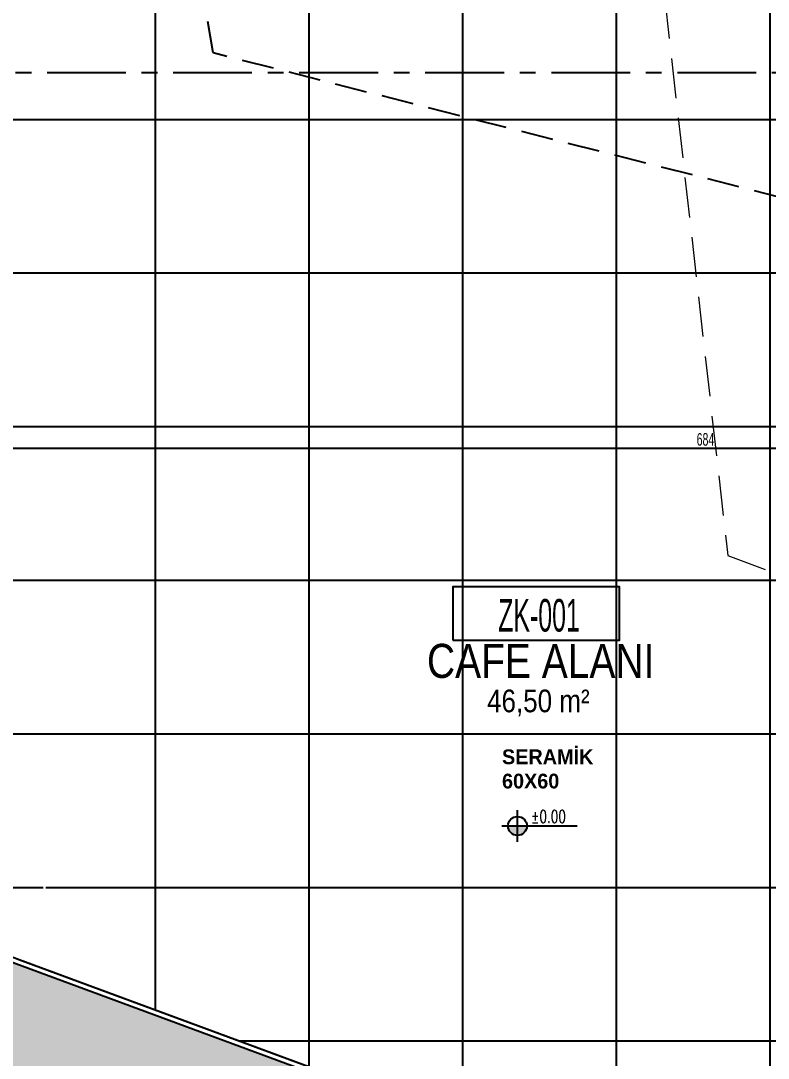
# Model space of a CAD drawing. Header units: millimetres. Extents: x 933584 to 974011, y 4545988 to 4553664.
# Drawn here: x 948754.3 to 949050.7, y 4550448.3 to 4550860.1 of the extents above; entities that cross this region are included whole.
import ezdxf
from ezdxf.enums import TextEntityAlignment as Align

# ---------------------------------------------------------------- set-up
doc = ezdxf.new("R2010")
doc.units = ezdxf.units.MM
doc.set_wipeout_variables(frame=1)
doc.header["$PDMODE"] = 35
for name, pattern in [('568_AVN_KES_01$0$HIDDEN', [0.375, 0.25, -0.125]), ('CENTER', [2, 1.25, -0.25, 0.25, -0.25]), ('DOT2', [3.175, 0, -3.175]), ('HIDDEN', [9.525, 6.35, -3.175]), ('HIDDEN2', [4.7625, 3.175, -1.5875])]:
    doc.linetypes.add(name, pattern=pattern)
doc.layers.get('0').update_dxf_attribs({"color": 255})
doc.layers.get('Defpoints').update_dxf_attribs({"color": 8})
for name, color, linetype in [('0-DMS-50', 143, 'Continuous'), ('0-HSL-HTC_200', 1, 'Continuous'), ('0-HSL-SLD', 252, 'Continuous'), ('0-LNS-SPL', 13, '568_AVN_KES_01$0$HIDDEN'), ('0-TXT-PBX', 6, 'Continuous'), ('0-TXT-PLV_50', 3, 'Continuous'), ('0-TXT-PTX_50', 8, 'Continuous'), ('0-TXT-XBX_20', 3, 'Continuous'), ('2-SPS-RCN', 2, 'Continuous'), ('8-KBT-KEQ', 4, 'Continuous')]:
    doc.layers.add(name, color=color, linetype=linetype)
doc.layers.add('mimariKIRIS', color=251, linetype='HIDDEN2', lineweight=0)
doc.styles.add('Century Gothic_B_3', font='GOTHICB.TTF', dxfattribs={"height": 4})
doc.styles.add('dim_romans_50', font='swissl.ttf', dxfattribs={"width": 0.6, "height": 5})
doc.styles.add('MAHAL YAZISI', font='ARIALN.TTF', dxfattribs={"width": 0.8})
doc.styles.get("Standard").update_dxf_attribs({"font": 'times.ttf'})
doc.styles.add('T_General', font='simplxtw.shx', dxfattribs={"width": 0.7, "height": 200})
doc.dimstyles.new('ONK_dim 1_50', dxfattribs={"dimscale": 5, "dimtxt": 4, "dimasz": 0.5, "dimexe": 0.5, "dimexo": 0.5, "dimgap": 0.2, "dimtad": 1, "dimdec": 1, "dimrnd": 0.5, "dimzin": 9, "dimtxsty": 'dim_romans_50', "dimblk": 'OBLIQUE', "dimcen": 1, "dimclre": 256, "dimclrt": 256, "dimazin": 2, "dimtfac": 1, "dimtdec": 1, "dimtix": 1, "dimtmove": 2, "dimatfit": 3, "dimldrblk": 'OBLIQUE', "dimfxl": 3, "dimfxlon": 1, "dimarcsym": 0})

# ---------------------------------------------------------------- blocks, each defined once
blk = doc.blocks.new('PLV-FNS')
h = blk.add_hatch(color=8)
edge = h.paths.add_edge_path()
edge.add_arc((0, 0), 150, 180, 0)
edge.add_line((150, 0), (-150, 0))
for p, q in [((0, -250), (0, 250)), ((-250, 0), (950, 0))]:
    blk.add_line(p, q)
blk.add_circle((0, 0), 150)
at = {"color": 8, "style": 'T_General', "width": 0.7}
for tag, p in [('INCE', (217, 50)), ('KABA', (217, -250))]:
    blk.add_attdef(tag, p, '', height=200, dxfattribs=at)
blk = doc.blocks.new('fdvd-flatten-1')
at = {"layer": '2-SPS-RCN'}
blk.add_lwpolyline([(934652.94, 4550373.38), (934659.71, 4550423.91), (934030.31, 4550656.51), (934013, 4550609.59)], close=True, dxfattribs=at)
blk = doc.blocks.new('asdvdsv')
at = {"layer": '0-HSL-HTC_200'}
h = blk.add_hatch(dxfattribs=at)
h.set_pattern_fill('ANSI33', color=256)
h.set_pattern_definition([(45, (935301.9395, 4553293.885), (-4.490128, 4.490128), []), (45, (935306.4297, 4553293.885), (-4.490128, 4.490128), [3.175, -1.5875])])
h.paths.add_polyline_path([(939752.94, 4550210.64), (939759.71, 4550261.17), (939130.31, 4550493.76), (939113, 4550446.85)])
blk.add_blockref('fdvd-flatten-1', (5100, -162.74))
blk = doc.blocks.new('MAHAL_KODU')
at = {"layer": '0-TXT-PTX_50'}
for tag, height, p in [('MEKAN_ADI', 0.3, (0, -0.65)), ('ALAN', 0.2, (0, -0.95))]:
    blk.add_attdef(tag, text='', height=height, dxfattribs=at).set_placement(p, align=Align.MIDDLE_CENTER)
at = {"linetype": 'DOT2', "ltscale": 10000}
blk.add_wipeout([(-0.7483, 0.0489), (0.7207, 0.0489), (0.722, -0.4231), (-0.7515, -0.4251)], dxfattribs=at)
at = {"layer": '0-TXT-PBX'}
blk.add_lwpolyline([(-0.7483, -0.4219), (0.7207, -0.4219), (0.7207, 0.0489), (-0.7483, 0.0489)], close=True, dxfattribs=at)
at = {"layer": '0-TXT-PTX_50'}
blk.add_attdef('MAHAL_KODU', text='', height=0.3, dxfattribs=at).set_placement((0, -0.2), align=Align.MIDDLE_CENTER)
blk = doc.blocks.new('_Oblique')
at = {"color": 0, "linetype": 'ByBlock', "lineweight": -2}
blk.add_line((-0.5, -0.5), (0.5, 0.5), dxfattribs=at)
blk = doc.blocks.new('*D1681')
at = {"layer": '0-DMS-50', "lineweight": -2}
for p, q in [((948683.85, 4550705.37), (948683.85, 4550687.87)), ((949367.85, 4550690.37), (949367.85, 4550692.87))]:
    blk.add_line(p, q, dxfattribs=at)
at = {"layer": '0-DMS-50', "color": 0, "lineweight": -2}
blk.add_line((948683.85, 4550690.37), (949367.85, 4550690.37), dxfattribs=at)
at = {"layer": 'Defpoints', "color": 0}
for p in [(948683.85, 4550712.75), (949367.85, 4550690.37), (949367.85, 4550690.37)]:
    blk.add_point(p, dxfattribs=at)
at = {"layer": '0-DMS-50', "color": 0, "linetype": 'ByBlock', "lineweight": -2, "xscale": 2.5, "yscale": 2.5, "zscale": 2.5, "rotation": 180}
blk.add_blockref('_Oblique', (948683.85, 4550690.37), dxfattribs=at)
at = {"layer": '0-DMS-50', "color": 0, "linetype": 'ByBlock', "lineweight": -2, "xscale": 2.5, "yscale": 2.5, "zscale": 2.5}
blk.add_blockref('_Oblique', (949367.85, 4550690.37), dxfattribs=at)
at = {"layer": '0-DMS-50', "insert": (949025.85, 4550693.87), "char_height": 5, "attachment_point": 5, "style": 'dim_romans_50'}
blk.add_mtext('684', dxfattribs=at)
blk = doc.blocks.new('vbxcb')
at = {"layer": 'mimariKIRIS', "ltscale": 5}
blk.add_lwpolyline([(942835.91, 4549901.91), (942876.99, 4549538.97), (943141.16, 4549441.35)], dxfattribs=at)
blk = doc.blocks.new('CVBXCBV')
at = {"linetype": 'CENTER', "ltscale": 25}
blk.add_lwpolyline([(937701.09, 4551339.49), (936057.32, 4551339.49)], dxfattribs=at)

msp = doc.modelspace()

# ---------------------------------------------------------------- linework, layer by layer
at = {"layer": '8-KBT-KEQ', "linetype": 'HIDDEN', "ltscale": 2}
msp.add_lwpolyline([(948811.33, 4550960.75), (948883.17, 4550960.75, -0.365823), (948888.1, 4550956.59), (948895.81, 4550911.12, 0.296581), (948899.51, 4550907.11), (949098.53, 4550856.39, 0.384153), (949104.46, 4550859.5), (949134.89, 4550942.02, 0.521897), (949130.19, 4550948.75), (948965.2, 4550948.75, -0.38157), (948960.23, 4550953.19), (948953.71, 4551010.75), (949240.16, 4551010.75), (949149.88, 4550765.9), (948830.57, 4550847.28), (948811.33, 4550960.75)], format="xyb", dxfattribs=at)

# ---------------------------------------------------------------- block references
for name, p in [('asdvdsv', (9600, 0)), ('CVBXCBV', (12394.87, -500.11))]:
    msp.add_blockref(name, p)
at = {"layer": '0-TXT-PLV_50', "xscale": 0.02500000000145519, "yscale": 0.02500000000145519, "zscale": 0.02500000000145519}
msp.add_blockref('PLV-FNS', (948951.26, 4550540.46), dxfattribs=at).add_auto_attribs({'INCE': '%%p0.00'})

# ---------------------------------------------------------------- texts
at = {"layer": '0-TXT-XBX_20', "color": 0, "insert": (948945.15, 4550570.86), "char_height": 5.8729, "width": 228.8091, "attachment_point": 1, "line_spacing_factor": 0.984502, "style": 'Century Gothic_B_3'}
msp.add_mtext('\\pxql;{\\fFranklin Gothic Book|b1|i0|c162|p34;SERAMİK \\P60X60}', dxfattribs=at)

# ---------------------------------------------------------------- dimensions: what is measured, and where the dimension line sits
at = {"layer": '0-DMS-50'}
dim = msp.add_linear_dim(base=(949367.85, 4550690.37), p1=(948683.85, 4550712.75), p2=(949367.85, 4550690.37), angle=180, dimstyle='ONK_dim 1_50', dxfattribs=at)
dim.commit()
dim.dimension.update_dxf_attribs({"geometry": '*D1681', "text_midpoint": (949025.85, 4550693.87)})

# ---------------------------------------------------------------- next in the draw order: block references
ref = msp.add_blockref('MAHAL_KODU', (948959.26, 4550633.2), dxfattribs=dict(xscale=45, yscale=45, zscale=1.2))
ref.add_attrib('MAHAL_KODU', 'ZK-001', dxfattribs={"layer": '0-TXT-PTX_50', "height": 12.937, "style": 'MAHAL YAZISI', "width": 0.666667}).set_placement((948959.82, 4550624.08), align=Align.MIDDLE_CENTER)
ref.add_attrib('MEKAN_ADI', 'CAFE ALANI', dxfattribs={"layer": '0-TXT-PTX_50', "height": 13.5, "style": 'MAHAL YAZISI'}).set_placement((948960.49, 4550605.99), align=Align.MIDDLE_CENTER)
ref.add_attrib('ALAN', '46,50 m²', dxfattribs={"layer": '0-TXT-PTX_50', "height": 9, "style": 'MAHAL YAZISI'}).set_placement((948959.56, 4550590.1), align=Align.MIDDLE_CENTER)

# ---------------------------------------------------------------- next in the draw order: hatches: boundary and pattern name
at = {"layer": '0-HSL-SLD'}
h = msp.add_hatch(dxfattribs=at)
h.set_pattern_fill('CTYSQST', color=256, scale=0.2)
h.set_pattern_definition([(0, (948563.846, 4551003.75), (0, 60.96), []), (90, (948563.846, 4551003.75), (-60.96, 4e-15), [])])
h.paths.add_polyline_path([(948563.85, 4551003.75), (948703.85, 4551003.75), (948703.85, 4551008.75), (949296.85, 4551008.75), (949296.85, 4550980.75), (949367.85, 4550980.75), (949367.85, 4550294.61), (949296.85, 4550294.61), (949296.85, 4550286.53), (949230.96, 4550310.88), (949230.96, 4550310.88), (948753.52, 4550487.32), (948784.02, 4550569.87), (948783.08, 4550570.21), (948752.58, 4550487.67), (948729.12, 4550496.33), (948718.74, 4550468.18), (948708.34, 4550472.02), (948584.35, 4550642.4), (948584.35, 4550712.75), (948683.85, 4550712.75), (948683.85, 4550829.75), (948563.85, 4550829.75)])

# ---------------------------------------------------------------- next in the draw order: linework, layer by layer
msp.add_lwpolyline([(948563.85, 4551003.75), (948703.85, 4551003.75), (948703.85, 4551008.75), (949296.85, 4551008.75), (949296.85, 4550980.75), (949367.85, 4550980.75), (949367.85, 4550294.61), (949296.85, 4550294.61), (949296.85, 4550286.53), (949230.96, 4550310.88), (949230.96, 4550310.88), (948753.52, 4550487.32), (948753.52, 4550487.32), (948752.58, 4550487.67), (948752.58, 4550487.67), (948729.12, 4550496.33), (948718.74, 4550468.18), (948708.34, 4550472.02), (948584.35, 4550642.4), (948584.35, 4550712.75), (948683.85, 4550712.75), (948683.85, 4550829.75), (948563.85, 4550829.75)], close=True, dxfattribs=at)
at = {"layer": '0-LNS-SPL', "linetype": 'ByBlock', "ltscale": 0.5}
msp.add_lwpolyline([(949367.85, 4550294.61), (949296.85, 4550294.61), (949296.85, 4550286.53), (948729.13, 4550496.33), (948718.74, 4550468.18), (948708.34, 4550472.02), (948584.35, 4550642.4), (948584.35, 4550712.75), (948683.85, 4550712.75), (948683.85, 4550829.75), (948561.85, 4550829.75), (948561.85, 4550826.35)], dxfattribs=at)

# ---------------------------------------------------------------- next in the draw order: block references
msp.add_blockref('vbxcb', (6157.69, 1108.84))

doc.saveas('drawing.dxf')
